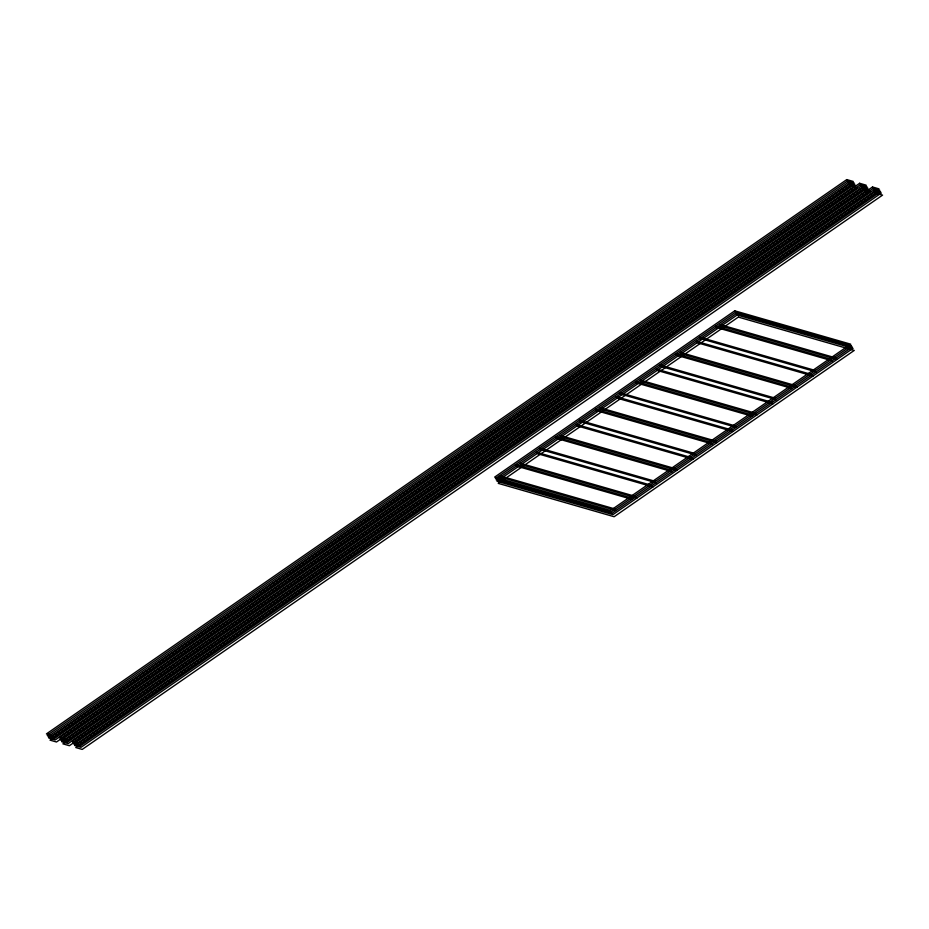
<?xml version="1.0" encoding="UTF-8"?>
<svg xmlns="http://www.w3.org/2000/svg" width="929" height="929" viewBox="0 0 929 929"><rect width="100%" height="100%" fill="white"/><g stroke="black" fill="none" stroke-linecap="round" stroke-linejoin="round"><path stroke-width="1.39" d="M720.347 324.685L836.239 358.037M721.148 326.079L837.029 359.43M715.551 326.067L831.432 359.418M716.352 327.461L832.233 360.812M699.537 337.146L815.43 370.497M700.338 338.539L816.231 371.89M696.344 341.315L812.225 374.666M697.133 342.708L813.026 376.059M680.33 352.405L796.223 385.756M681.131 353.798L797.012 387.149M675.534 353.775L791.415 387.126M676.335 355.168L792.216 388.519M659.532 364.865L775.413 398.216M660.322 366.258L776.214 399.609M656.327 369.034L772.208 402.373M657.117 370.427L773.009 403.778M640.313 380.112L756.206 413.463M641.115 381.505L757.007 414.857M635.517 381.494L751.398 414.845M636.319 382.887L752.2 416.238M619.515 392.584L735.396 425.923M620.305 393.977L736.198 427.317M616.31 396.741L732.191 430.092M617.111 398.135L732.993 431.486M600.297 407.831L716.189 441.182M601.098 409.224L716.991 442.576M595.501 409.213L711.393 442.552M596.302 410.606L712.183 443.946M579.499 420.291L695.38 453.642M580.288 421.685L696.181 455.036M576.294 424.46L692.175 457.811M577.095 425.854L692.976 459.205M560.28 435.538L676.173 468.89M561.081 436.944L676.974 470.283M555.484 436.92L671.377 470.271M556.285 438.314L672.166 471.665M539.482 448.01L655.363 481.361M540.283 449.404L656.164 482.755M536.277 452.168L652.158 485.519M537.078 453.561L652.959 486.912M520.275 463.257L636.156 496.609M521.064 464.651L636.957 498.002M515.467 464.639L631.36 497.99M516.269 466.033L632.15 499.384M499.465 475.718L615.346 509.069M500.266 477.111L616.148 510.462M846.772 179.587L46.45 733.875L52.883 735.733L853.205 181.445L846.772 179.587M847.562 180.981L47.251 735.269L53.685 737.127L854.006 182.839L847.562 180.981M848.363 182.374L48.053 736.662L54.486 738.52L854.796 184.232L848.363 182.374M849.164 183.768L48.842 738.056L55.287 739.914L855.597 185.626L849.164 183.768M850.36 185.858L50.038 740.146L56.483 742.004L856.793 187.716L850.36 185.858M859.639 183.292L59.328 737.58L65.762 739.438L866.083 185.15L859.639 183.292M860.44 184.685L60.13 738.973L66.563 740.831L866.885 186.543L860.44 184.685M861.241 186.079L60.919 740.367L67.364 742.225L867.674 187.937L861.241 186.079M862.042 187.472L61.72 741.76L68.154 743.618L868.476 189.33L862.042 187.472M863.238 189.562L62.917 743.85L69.361 745.708L869.672 191.42L863.238 189.562M872.517 186.996L72.207 741.284L78.64 743.142L878.962 188.854L872.517 186.996M873.318 188.39L72.996 742.677L79.441 744.535L879.751 190.248L873.318 188.39M874.119 189.783L73.797 744.071L80.242 745.929L880.553 191.641L874.119 189.783M874.909 191.177L74.599 745.464L81.032 747.322L881.354 193.035L874.909 191.177M876.117 193.267L75.795 747.555L82.228 749.413L882.55 195.125L876.117 193.267M734.758 310.809L494.658 477.1L610.55 510.451L850.65 344.16L734.758 310.809M735.559 312.202L495.459 478.493L611.352 511.844L851.44 345.553L735.559 312.202M736.36 313.596L496.26 479.887L612.141 513.238L852.241 346.947L736.36 313.596M737.15 315.001L497.061 481.28L612.943 514.631L853.043 348.34L737.15 315.001M738.346 317.091L498.258 483.37L614.139 516.721L854.239 350.43L738.346 317.091"/></g></svg>
